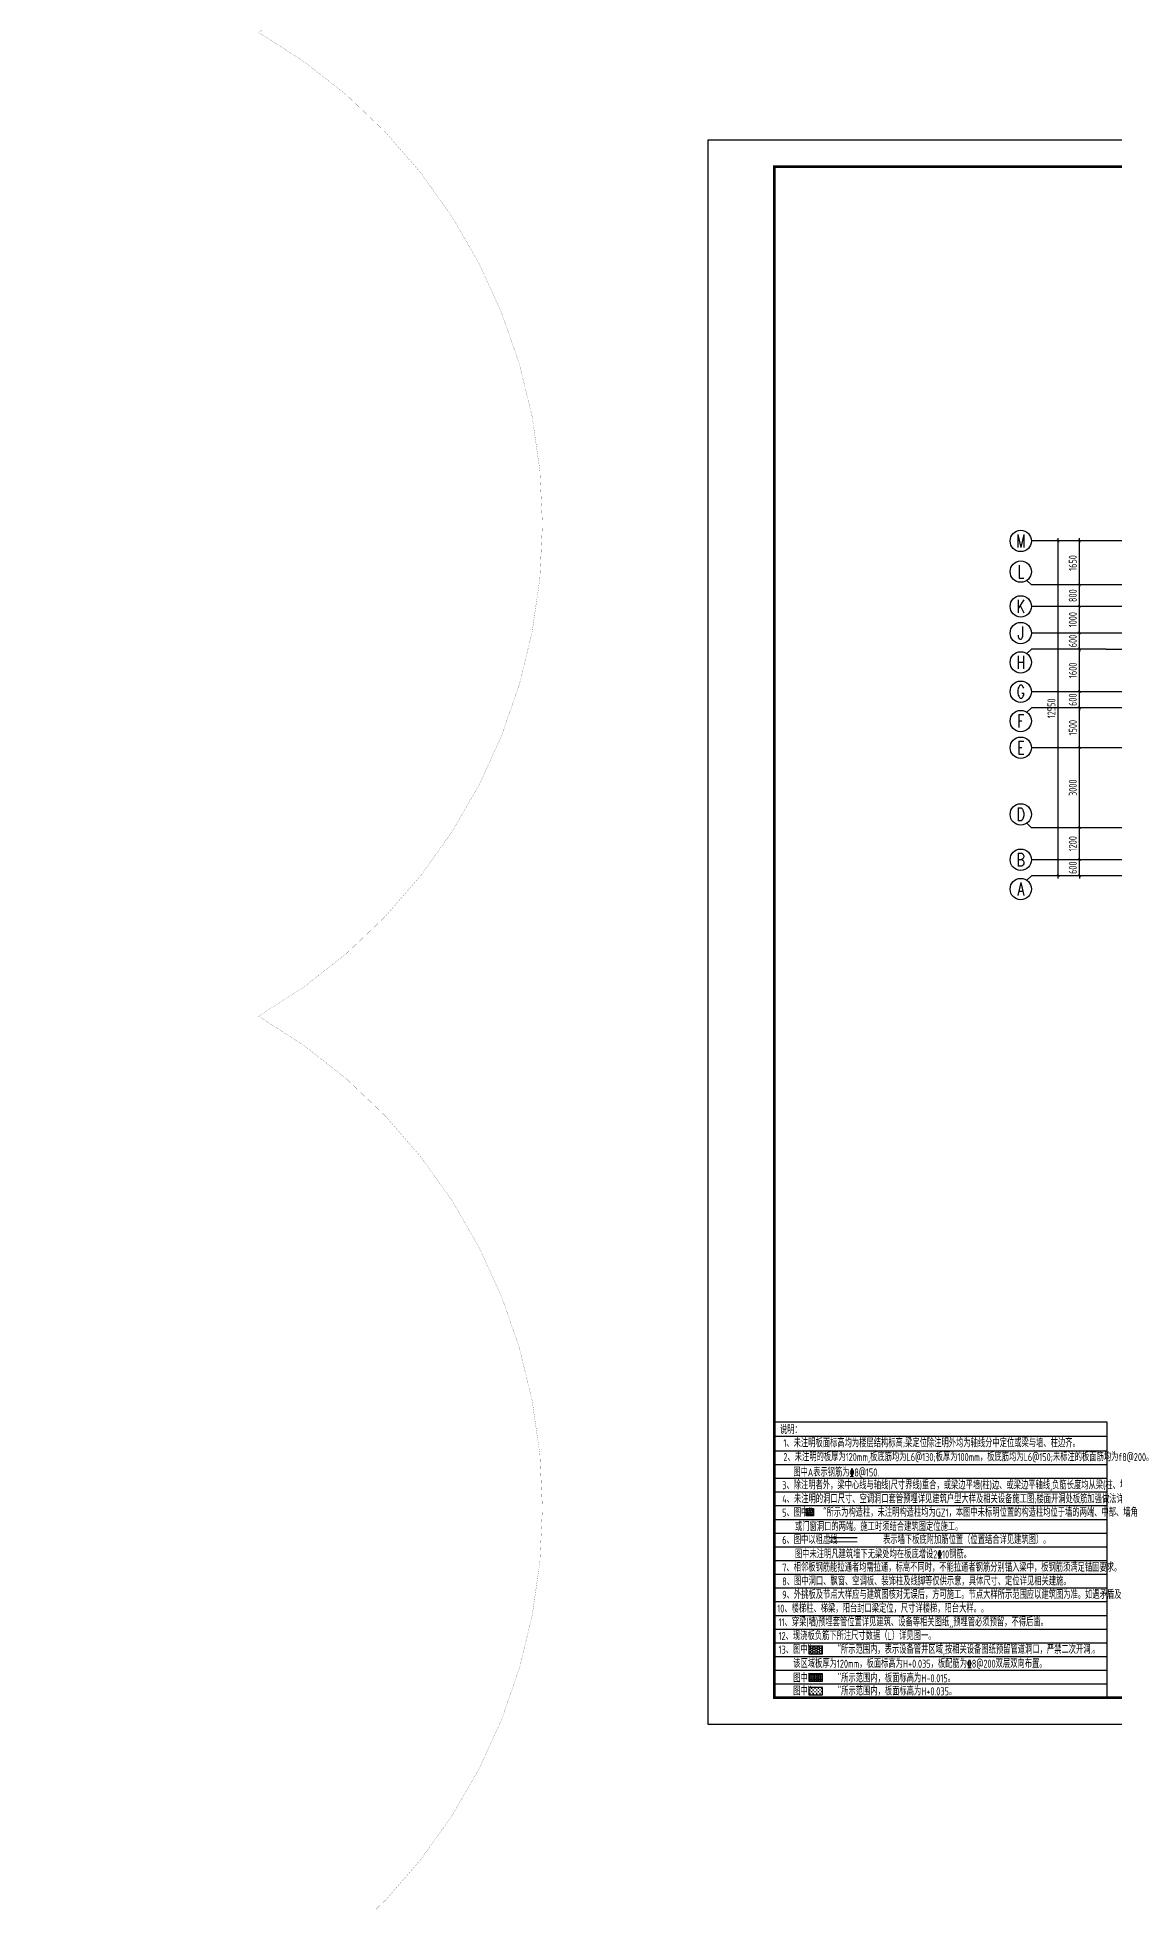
# Model space of a CAD drawing. Extents: x -461650 to 361314, y 245336 to 769729.
# Drawn here: x -52398 to -11996, y 393757 to 463769 of the extents above; entities that cross this region are included whole.
import ezdxf
from ezdxf.enums import TextEntityAlignment as Align

# ---------------------------------------------------------------- set-up
doc = ezdxf.new("R2010")
doc.units = 0
doc.header["$LTSCALE"] = 1000
doc.linetypes.add('DASH', pattern=[0.35, 0.25, -0.1])
doc.linetypes.add('DOTE', pattern=[2.42, 2, -0.2, 0.02, -0.2])
doc.layers.get('0').update_dxf_attribs({"linetype": 'CONTINUOUS'})
doc.layers.get('DEFPOINTS').update_dxf_attribs({"linetype": 'CONTINUOUS'})
for name, color, linetype in [('-TK', 7, 'CONTINUOUS'), ('A-AXIS', 1, 'CONTINUOUS'), ('A-DOTE', 10, 'DOTE'), ('AXIS_NUM', 7, 'CONTINUOUS'), ('S-B板填充', 251, 'CONTINUOUS'), ('S-Y一般标注', 3, 'CONTINUOUS'), ('S-文字', 7, 'CONTINUOUS'), ('S-板正筋', 2, 'CONTINUOUS'), ('S-构造柱', 212, 'CONTINUOUS'), ('S-表格线', 54, 'CONTINUOUS'), ('S-降板填充', 75, 'CONTINUOUS')]:
    doc.layers.add(name, color=color, linetype=linetype)
doc.layers.add('审图修改', color=2, linetype='CONTINUOUS', plot=False)
doc.styles.add('TSSD_Axis', font='complex.shx', dxfattribs={"width": 0.7, "bigfont": 'hztxt.shx'})
doc.styles.add('TSSD_DIMENSION', font='Tssdeng.shx', dxfattribs={"width": 0.7, "bigfont": 'tssdchn.shx'})
doc.styles.add('TSSD_REIN', font='tssdeng.shx', dxfattribs={"width": 0.7, "height": 300, "bigfont": 'tssdchn.shx'})
doc.dimstyles.new('TSSD_100_100', dxfattribs={"dimtxt": 300, "dimasz": 100, "dimexe": 100, "dimexo": 250, "dimgap": 100, "dimtad": 1, "dimdec": 0, "dimzin": 0, "dimdsep": 46, "dimtxsty": 'TSSD_DIMENSION', "dimblk": 'ARCHTICK', "dimcen": 0, "dimdle": 100, "dimclrt": 7, "dimadec": 0, "dimazin": 0, "dimtfac": 1, "dimtdec": 0, "dimtix": 1, "dimtmove": 2, "dimatfit": 3, "dimldrblk": 'ARCHTICK', "dimfxl": 0, "dimtolj": 1, "dimtzin": 0, "dimarcsym": 0})

# ---------------------------------------------------------------- blocks, each defined once
blk = doc.blocks.new('ts_axno')
at = {"color": 0, "linetype": 'ByBlock', "lineweight": -2}
blk.add_circle((0, 0), 0.5, dxfattribs=at)
at = {"color": 0, "linetype": 'ByBlock', "lineweight": -2, "style": 'TSSD_Axis', "width": 0.7}
blk.add_attdef('A', text='', height=0.6, dxfattribs=at).set_placement((0, 0), align=Align.MIDDLE_CENTER)
blk = doc.blocks.new('_ArchTick')
at = {"color": 0, "linetype": 'ByBlock', "const_width": 0.15}
blk.add_lwpolyline([(-0.5, -0.5), (0.5, 0.5)], dxfattribs=at)
blk = doc.blocks.new('*D312')
at = {"layer": 'DEFPOINTS', "color": 0}
for p in [(2600, 5200), (3600, 5200), (3600, 4600)]:
    blk.add_point(p, dxfattribs=at)
at = {"layer": 'S-Y一般标注', "color": 0, "lineweight": -2}
for p, q in [((3350, 5200), (2500, 5200)), ((2600, 5200), (2600, 5300)), ((2600, 4600), (2600, 5200)), ((3350, 4600), (2500, 4600)), ((2600, 4600), (2600, 4500))]:
    blk.add_line(p, q, dxfattribs=at)
at = {"layer": 'S-Y一般标注', "color": 0, "lineweight": -2, "xscale": 100, "yscale": 100, "zscale": 100}
for p, rotation in [((2600, 5200), 270), ((2600, 4600), 90)]:
    blk.add_blockref('_ArchTick', p, dxfattribs=dict(at, rotation=rotation))
at = {"layer": 'S-Y一般标注', "color": 7, "insert": (2350, 4900), "char_height": 300, "attachment_point": 5, "rotation": 90, "style": 'TSSD_DIMENSION'}
blk.add_mtext('\\A1;600', dxfattribs=at)
blk = doc.blocks.new('*D313')
at = {"layer": 'DEFPOINTS', "color": 0}
for p in [(2600, 10900), (3600, 10900), (3600, 9400)]:
    blk.add_point(p, dxfattribs=at)
at = {"layer": 'S-Y一般标注', "color": 0, "lineweight": -2}
for p, q in [((3350, 10900), (2500, 10900)), ((2600, 9300), (2600, 11000)), ((3350, 9400), (2500, 9400))]:
    blk.add_line(p, q, dxfattribs=at)
at = {"layer": 'S-Y一般标注', "color": 0, "lineweight": -2, "xscale": 100, "yscale": 100, "zscale": 100}
for p, rotation in [((2600, 10900), 90), ((2600, 9400), 270)]:
    blk.add_blockref('_ArchTick', p, dxfattribs=dict(at, rotation=rotation))
at = {"layer": 'S-Y一般标注', "color": 7, "insert": (2350, 10150), "char_height": 300, "attachment_point": 5, "rotation": 90, "style": 'TSSD_DIMENSION'}
blk.add_mtext('\\A1;1500', dxfattribs=at)
blk = doc.blocks.new('*D314')
at = {"layer": 'DEFPOINTS', "color": 0}
for p in [(2600, 11500), (3600, 11500), (3600, 10900)]:
    blk.add_point(p, dxfattribs=at)
at = {"layer": 'S-Y一般标注', "color": 0, "lineweight": -2}
for p, q in [((3350, 11500), (2500, 11500)), ((2600, 11500), (2600, 11600)), ((2600, 10900), (2600, 11500)), ((3350, 10900), (2500, 10900)), ((2600, 10900), (2600, 10800))]:
    blk.add_line(p, q, dxfattribs=at)
at = {"layer": 'S-Y一般标注', "color": 0, "lineweight": -2, "xscale": 100, "yscale": 100, "zscale": 100}
for p, rotation in [((2600, 11500), 270), ((2600, 10900), 90)]:
    blk.add_blockref('_ArchTick', p, dxfattribs=dict(at, rotation=rotation))
at = {"layer": 'S-Y一般标注', "color": 7, "insert": (2350, 11200), "char_height": 300, "attachment_point": 5, "rotation": 90, "style": 'TSSD_DIMENSION'}
blk.add_mtext('\\A1;600', dxfattribs=at)
blk = doc.blocks.new('*D315')
at = {"layer": 'DEFPOINTS', "color": 0}
for p in [(2600, 13100), (3600, 13100), (3600, 11500)]:
    blk.add_point(p, dxfattribs=at)
at = {"layer": 'S-Y一般标注', "color": 0, "lineweight": -2}
for p, q in [((3350, 13100), (2500, 13100)), ((2600, 11400), (2600, 13200)), ((3350, 11500), (2500, 11500))]:
    blk.add_line(p, q, dxfattribs=at)
at = {"layer": 'S-Y一般标注', "color": 0, "lineweight": -2, "xscale": 100, "yscale": 100, "zscale": 100}
for p, rotation in [((2600, 13100), 90), ((2600, 11500), 270)]:
    blk.add_blockref('_ArchTick', p, dxfattribs=dict(at, rotation=rotation))
at = {"layer": 'S-Y一般标注', "color": 7, "insert": (2350, 12300), "char_height": 300, "attachment_point": 5, "rotation": 90, "style": 'TSSD_DIMENSION'}
blk.add_mtext('\\A1;1600', dxfattribs=at)
blk = doc.blocks.new('*D316')
at = {"layer": 'DEFPOINTS', "color": 0}
for p in [(2600, 13700), (3600, 13700), (3600, 13100)]:
    blk.add_point(p, dxfattribs=at)
at = {"layer": 'S-Y一般标注', "color": 0, "lineweight": -2}
for p, q in [((3350, 13700), (2500, 13700)), ((2600, 13700), (2600, 13800)), ((2600, 13100), (2600, 13700)), ((3350, 13100), (2500, 13100)), ((2600, 13100), (2600, 13000))]:
    blk.add_line(p, q, dxfattribs=at)
at = {"layer": 'S-Y一般标注', "color": 0, "lineweight": -2, "xscale": 100, "yscale": 100, "zscale": 100}
for p, rotation in [((2600, 13700), 270), ((2600, 13100), 90)]:
    blk.add_blockref('_ArchTick', p, dxfattribs=dict(at, rotation=rotation))
at = {"layer": 'S-Y一般标注', "color": 7, "insert": (2350, 13400), "char_height": 300, "attachment_point": 5, "rotation": 90, "style": 'TSSD_DIMENSION'}
blk.add_mtext('\\A1;600', dxfattribs=at)
blk = doc.blocks.new('*D317')
at = {"layer": 'DEFPOINTS', "color": 0}
for p in [(2600, 14700), (3600, 14700), (3600, 13700)]:
    blk.add_point(p, dxfattribs=at)
at = {"layer": 'S-Y一般标注', "color": 0, "lineweight": -2}
for p, q in [((2600, 13600), (2600, 14800)), ((3350, 14700), (2500, 14700)), ((3350, 13700), (2500, 13700))]:
    blk.add_line(p, q, dxfattribs=at)
at = {"layer": 'S-Y一般标注', "color": 0, "lineweight": -2, "xscale": 100, "yscale": 100, "zscale": 100}
for p, rotation in [((2600, 14700), 90), ((2600, 13700), 270)]:
    blk.add_blockref('_ArchTick', p, dxfattribs=dict(at, rotation=rotation))
at = {"layer": 'S-Y一般标注', "color": 7, "insert": (2350, 14200), "char_height": 300, "attachment_point": 5, "rotation": 90, "style": 'TSSD_DIMENSION'}
blk.add_mtext('\\A1;1000', dxfattribs=at)
blk = doc.blocks.new('*D318')
at = {"layer": 'DEFPOINTS', "color": 0}
for p in [(1800, 17150), (3600, 17150), (3600, 4600)]:
    blk.add_point(p, dxfattribs=at)
at = {"layer": 'S-Y一般标注', "color": 0, "lineweight": -2}
for p, q in [((3350, 17150), (1700, 17150)), ((1800, 4500), (1800, 17250)), ((3350, 4600), (1700, 4600))]:
    blk.add_line(p, q, dxfattribs=at)
at = {"layer": 'S-Y一般标注', "color": 0, "lineweight": -2, "xscale": 100, "yscale": 100, "zscale": 100}
for p, rotation in [((1800, 17150), 90), ((1800, 4600), 270)]:
    blk.add_blockref('_ArchTick', p, dxfattribs=dict(at, rotation=rotation))
at = {"layer": 'S-Y一般标注', "color": 7, "insert": (1550, 10875), "char_height": 300, "attachment_point": 5, "rotation": 90, "style": 'TSSD_DIMENSION'}
blk.add_mtext('\\A1;12550', dxfattribs=at)
blk = doc.blocks.new('*D319')
at = {"layer": 'DEFPOINTS', "color": 0}
for p in [(2600, 15500), (3600, 15500), (3600, 14700)]:
    blk.add_point(p, dxfattribs=at)
at = {"layer": 'S-Y一般标注', "color": 0, "lineweight": -2}
for p, q in [((3350, 15500), (2500, 15500)), ((2600, 14600), (2600, 15600)), ((3350, 14700), (2500, 14700))]:
    blk.add_line(p, q, dxfattribs=at)
at = {"layer": 'S-Y一般标注', "color": 0, "lineweight": -2, "xscale": 100, "yscale": 100, "zscale": 100}
for p, rotation in [((2600, 15500), 90), ((2600, 14700), 270)]:
    blk.add_blockref('_ArchTick', p, dxfattribs=dict(at, rotation=rotation))
at = {"layer": 'S-Y一般标注', "color": 7, "insert": (2350, 15100), "char_height": 300, "attachment_point": 5, "rotation": 90, "style": 'TSSD_DIMENSION'}
blk.add_mtext('\\A1;800', dxfattribs=at)
blk = doc.blocks.new('*D320')
at = {"layer": 'DEFPOINTS', "color": 0}
for p in [(2600, 6400), (3600, 6400), (3600, 5200)]:
    blk.add_point(p, dxfattribs=at)
at = {"layer": 'S-Y一般标注', "color": 0, "lineweight": -2}
for p, q in [((3350, 6400), (2500, 6400)), ((2600, 5100), (2600, 6500)), ((3350, 5200), (2500, 5200))]:
    blk.add_line(p, q, dxfattribs=at)
at = {"layer": 'S-Y一般标注', "color": 0, "lineweight": -2, "xscale": 100, "yscale": 100, "zscale": 100}
for p, rotation in [((2600, 6400), 90), ((2600, 5200), 270)]:
    blk.add_blockref('_ArchTick', p, dxfattribs=dict(at, rotation=rotation))
at = {"layer": 'S-Y一般标注', "color": 7, "insert": (2350, 5800), "char_height": 300, "attachment_point": 5, "rotation": 90, "style": 'TSSD_DIMENSION'}
blk.add_mtext('\\A1;1200', dxfattribs=at)
blk = doc.blocks.new('*D321')
at = {"layer": 'DEFPOINTS', "color": 0}
for p in [(2600, 9400), (3600, 9400), (3600, 6400)]:
    blk.add_point(p, dxfattribs=at)
at = {"layer": 'S-Y一般标注', "color": 0, "lineweight": -2}
for p, q in [((3350, 9400), (2500, 9400)), ((2600, 6300), (2600, 9500)), ((3350, 6400), (2500, 6400))]:
    blk.add_line(p, q, dxfattribs=at)
at = {"layer": 'S-Y一般标注', "color": 0, "lineweight": -2, "xscale": 100, "yscale": 100, "zscale": 100}
for p, rotation in [((2600, 9400), 90), ((2600, 6400), 270)]:
    blk.add_blockref('_ArchTick', p, dxfattribs=dict(at, rotation=rotation))
at = {"layer": 'S-Y一般标注', "color": 7, "insert": (2350, 7900), "char_height": 300, "attachment_point": 5, "rotation": 90, "style": 'TSSD_DIMENSION'}
blk.add_mtext('\\A1;3000', dxfattribs=at)
blk = doc.blocks.new('*D350')
at = {"layer": 'DEFPOINTS', "color": 0}
for p in [(2600, 17150), (3600, 17150), (3600, 15500)]:
    blk.add_point(p, dxfattribs=at)
at = {"layer": 'S-Y一般标注', "color": 0, "lineweight": -2}
for p, q in [((3350, 17150), (2500, 17150)), ((2600, 15400), (2600, 17250)), ((3350, 15500), (2500, 15500))]:
    blk.add_line(p, q, dxfattribs=at)
at = {"layer": 'S-Y一般标注', "color": 0, "lineweight": -2, "xscale": 100, "yscale": 100, "zscale": 100}
for p, rotation in [((2600, 17150), 90), ((2600, 15500), 270)]:
    blk.add_blockref('_ArchTick', p, dxfattribs=dict(at, rotation=rotation))
at = {"layer": 'S-Y一般标注', "color": 7, "insert": (2350, 16325), "char_height": 300, "attachment_point": 5, "rotation": 90, "style": 'TSSD_DIMENSION'}
blk.add_mtext('\\A1;1650', dxfattribs=at)
blk = doc.blocks.new('A1')
blk.add_lwpolyline([(0, 59400), (0, 0), (84100, 0), (84100, 59400)], close=True)
at = {"const_width": 100}
blk.add_lwpolyline([(2500, 58400), (2500, 1000), (83100, 1000), (83100, 58400)], close=True, dxfattribs=at)
blk = doc.blocks.new('20210726.16395156')
at = {"layer": 'A-AXIS'}
for p, q in [((3600, 17150), (800, 17150)), ((800, 15500), (628.4, 15671.7)), ((3600, 15500), (800, 15500)), ((3600, 14700), (800, 14700)), ((3600, 13700), (800, 13700)), ((800, 13100.3), (628.4, 12928.7)), ((3600, 13100.3), (800, 13100.3)), ((3600, 11500), (800, 11500)), ((800, 10900), (628.4, 10728.4)), ((3600, 10900), (800, 10900)), ((3600, 9400), (800, 9400)), ((800, 6400), (628.4, 6571.7)), ((3600, 6400), (800, 6400)), ((3600, 5200), (800, 5200)), ((800, 4600), (628.4, 4428.4)), ((3600, 4600), (800, 4600))]:
    blk.add_line(p, q, dxfattribs=at)
at = {"layer": 'A-DOTE'}
for p, q in [((55600, 17150), (3600, 17150)), ((55600, 15500), (3600, 15500)), ((55600, 14700), (3600, 14700)), ((55600, 13700), (3600, 13700)), ((3600, 13100.3), (55600, 13100.3)), ((55600, 11500), (3600, 11500)), ((55600, 10900), (3600, 10900)), ((55600, 9400), (3600, 9400)), ((55600, 6400), (3600, 6400)), ((55600, 5200), (3600, 5200)), ((55600, 4600), (3600, 4600))]:
    blk.add_line(p, q, dxfattribs=at)
at = {"layer": 'A-AXIS'}
ref = blk.add_blockref('ts_axno', (400, 17150), dxfattribs=dict(at, xscale=800, yscale=800, zscale=800))
ref.add_attrib('G', 'M', dxfattribs={"layer": 'AXIS_NUM', "height": 480, "style": 'TSSD_Axis', "width": 0.7}).set_placement((400, 17150), align=Align.MIDDLE_CENTER)
ref = blk.add_blockref('ts_axno', (400, 16000), dxfattribs=dict(at, xscale=800, yscale=800, zscale=800))
ref.add_attrib('G', 'L', dxfattribs={"layer": 'AXIS_NUM', "height": 480, "style": 'TSSD_Axis', "width": 0.7}).set_placement((400, 16000), align=Align.MIDDLE_CENTER)
ref = blk.add_blockref('ts_axno', (400, 14700), dxfattribs=dict(at, xscale=800, yscale=800, zscale=800))
ref.add_attrib('G', 'K', dxfattribs={"layer": 'AXIS_NUM', "height": 480, "style": 'TSSD_Axis', "width": 0.7}).set_placement((400, 14700), align=Align.MIDDLE_CENTER)
ref = blk.add_blockref('ts_axno', (400, 13700), dxfattribs=dict(at, xscale=800, yscale=800, zscale=800))
ref.add_attrib('G', 'J', dxfattribs={"layer": 'AXIS_NUM', "height": 480, "style": 'TSSD_Axis', "width": 0.7}).set_placement((400, 13700), align=Align.MIDDLE_CENTER)
ref = blk.add_blockref('ts_axno', (400, 12600.3), dxfattribs=dict(at, xscale=800, yscale=800, zscale=800))
ref.add_attrib('C', 'H', dxfattribs={"layer": 'AXIS_NUM', "height": 480, "style": 'TSSD_Axis', "width": 0.7}).set_placement((400, 12600.3), align=Align.MIDDLE_CENTER)
ref = blk.add_blockref('ts_axno', (400, 11500), dxfattribs=dict(at, xscale=800, yscale=800, zscale=800))
ref.add_attrib('D', 'G', dxfattribs={"layer": 'AXIS_NUM', "height": 480, "style": 'TSSD_Axis', "width": 0.7}).set_placement((400, 11500), align=Align.MIDDLE_CENTER)
ref = blk.add_blockref('ts_axno', (400, 10400), dxfattribs=dict(at, xscale=800, yscale=800, zscale=800))
ref.add_attrib('C', 'F', dxfattribs={"layer": 'AXIS_NUM', "height": 480, "style": 'TSSD_Axis', "width": 0.7}).set_placement((400, 10400), align=Align.MIDDLE_CENTER)
ref = blk.add_blockref('ts_axno', (400, 9400), dxfattribs=dict(at, xscale=800, yscale=800, zscale=800))
ref.add_attrib('B', 'E', dxfattribs={"layer": 'AXIS_NUM', "height": 480, "style": 'TSSD_Axis', "width": 0.7}).set_placement((400, 9400), align=Align.MIDDLE_CENTER)
ref = blk.add_blockref('ts_axno', (400, 6900), dxfattribs=dict(at, xscale=800, yscale=800, zscale=800, rotation=180))
ref.add_attrib('C', 'D', dxfattribs={"layer": 'AXIS_NUM', "height": 480, "style": 'TSSD_Axis', "width": 0.7}).set_placement((400, 6900), align=Align.MIDDLE_CENTER)
ref = blk.add_blockref('ts_axno', (400, 5200), dxfattribs=dict(at, xscale=800, yscale=800, zscale=800))
ref.add_attrib('A', 'B', dxfattribs={"layer": 'AXIS_NUM', "height": 480, "style": 'TSSD_Axis', "width": 0.7}).set_placement((400, 5200), align=Align.MIDDLE_CENTER)
ref = blk.add_blockref('ts_axno', (400, 4100), dxfattribs=dict(at, xscale=800, yscale=800, zscale=800))
ref.add_attrib('F', 'A', dxfattribs={"layer": 'AXIS_NUM', "height": 480, "style": 'TSSD_Axis', "width": 0.7}).set_placement((400, 4100), align=Align.MIDDLE_CENTER)
at = {"layer": 'S-Y一般标注'}
for base, p1, p2, picture, middle in [((1800, 17150), (3600, 4600), (3600, 17150), '*D318', (1550, 10875)), ((2600, 17150), (3600, 15500), (3600, 17150), '*D350', (2350, 16325)), ((2600, 15500), (3600, 14700), (3600, 15500), '*D319', (2350, 15100)), ((2600, 14700), (3600, 13700), (3600, 14700), '*D317', (2350, 14200)), ((2600, 13700), (3600, 13100.3), (3600, 13700), '*D316', (2350, 13400.2)), ((2600, 13100.3), (3600, 11500), (3600, 13100.3), '*D315', (2350, 12300.2)), ((2600, 11500), (3600, 10900), (3600, 11500), '*D314', (2350, 11200)), ((2600, 10900), (3600, 9400), (3600, 10900), '*D313', (2350, 10150)), ((2600, 9400), (3600, 6400), (3600, 9400), '*D321', (2350, 7900)), ((2600, 6400), (3600, 5200), (3600, 6400), '*D320', (2350, 5800)), ((2600, 5200), (3600, 4600), (3600, 5200), '*D312', (2350, 4900))]:
    dim = blk.add_linear_dim(base=base, p1=p1, p2=p2, angle=90, dimstyle='TSSD_100_100', dxfattribs=at)
    dim.commit()
    dim.dimension.update_dxf_attribs({"geometry": picture, "text_midpoint": middle})

msp = doc.modelspace()

# ---------------------------------------------------------------- hatches: boundary and pattern name
at = {"layer": 'S-B板填充'}
h = msp.add_hatch(dxfattribs=at)
h.set_pattern_fill('ANGLE', color=252, scale=10, style=0)
h.set_pattern_definition([(0, (61840.76, 206543.58), (0, 69.85), [50.8, -19.05]), (90, (61840.76, 206543.58), (-69.85, 4e-15), [50.8, -19.05])])
h.paths.add_polyline_path([(-23470.08, 402135.23), (-22958.98, 402135.23), (-22958.98, 402414.01), (-23470.08, 402414.01)])
h = msp.add_hatch(dxfattribs=at)
h.set_pattern_fill('CROSS', color=252, scale=10, style=0)
h.set_pattern_definition([(0, (61840.76, 206543.58), (63.5, 63.5), [31.75, -95.25]), (90, (61856.64, 206527.7), (-63.5, 63.5), [31.75, -95.25])])
h.paths.add_polyline_path([(-23470.08, 401620.94), (-22958.98, 401620.94), (-22958.98, 401899.73), (-23470.08, 401899.73)])
at = {"layer": 'S-构造柱'}
h = msp.add_hatch(dxfattribs=at)
h.set_pattern_fill('ARMORED', color=256, scale=12.857143, style=0)
h.set_pattern_definition([(50, (-1876834.15, 276983.42), (92.2191663, -8.0681316), [9.642857, -106.0714286]), (355, (-1876834.15, 276983.42), (-17.839457, 96.710417), [7.7142857, -84.857143]), (100.4514, (-1876826.47, 276982.75), (74.3797776, 88.642227), [8.1951673, -90.146843]), (46.1842, (-1876834.15, 277009.14), (137.216706, -21.281016), [14.464286, -159.107143]), (96.6356, (-1876822.72, 277007.36), (120.170919, 125.243726), [12.292751, -135.220243]), (351.1842, (-1876834.15, 277009.14), (120.170822, 125.24382), [11.571429, -127.285714]), (21, (-1876821.295, 277002.71), (76.7451924, -51.765286), [9.642857, -106.0714286]), (326, (-1876821.295, 277002.71), (31.2834, 93.233577), [7.7142857, -84.857143]), (71.4514, (-1876814.9, 276998.39), (108.0286237, 41.4682067), [8.1951673, -90.146843]), (37.5, (-1876834.152, 276983.42), (1.56340997, 42.80063835), [0, -83.8285714, 0, -86.1428571, 0, -85.1785714]), (7.5, (-1876834.15, 276983.42), (33.8232262, 50.7100772), [0, -49.1142857, 0, -81.9, 0, -32.4642857]), (327.5, (-1876862.824, 276983.42), (68.6343132, -2.8999121), [0, -32.1428571, 0, -100.2857143, 0, -133.0714286]), (317.5, (-1876875.68, 276983.42), (74.981079, 12.8706406), [0, -41.7857143, 0, -66.6, 0, -94.5]), (45, (-1876834.15, 276983.42), (-45.4568645, 45.4568645), [])])
h.paths.add_polyline_path([(-23565.57, 408605.95), (-23291.28, 408605.95), (-23291.28, 408331.67), (-23565.57, 408331.67)])
at = {"layer": 'S-降板填充', "linetype": 'ByBlock'}
h = msp.add_hatch(dxfattribs=at)
h.set_pattern_fill('HONEY', color=8, scale=17.142857, style=0)
h.set_pattern_definition([(0, (-2836055.174, 335453.53), (81.6428571, 47.1365143), [54.4285714, -108.8571429]), (120, (-2836055.174, 335453.53), (-81.6428474, 47.1365312), [54.4285714, -108.8571429]), (60, (-2836055.174, 335453.53), (9.75e-06, 94.2730455), [-108.8571429, 54.4285714])])
h.paths.add_polyline_path([(-23470.08, 403163.8), (-22958.98, 403163.8), (-22958.98, 403442.58), (-23470.08, 403442.58)])

# ---------------------------------------------------------------- linework, layer by layer
at = {"layer": 'S-板正筋', "linetype": 'DASH', "const_width": 42.86}
for points in [[(-22714.02, 407517.68), (-22714.02, 407517.68), (-21643.51, 407517.7), (-21643.51, 407517.7)], [(-22714.02, 407359.63), (-22714.02, 407359.63), (-21643.51, 407359.64), (-21643.51, 407359.64)]]:
    msp.add_lwpolyline(points, dxfattribs=at)
at = {"layer": 'S-构造柱'}
msp.add_lwpolyline([(-23565.57, 408605.95), (-23291.28, 408605.95), (-23291.28, 408331.67), (-23565.57, 408331.67), (-23565.57, 408605.95)], dxfattribs=at)
at = {"layer": 'S-表格线'}
for p, q in [((-24758.09, 401518.16), (-24758.09, 411843.39)), ((-12276.61, 411843.39), (-24758.09, 411843.39)), ((-12276.61, 401518.16), (-12276.61, 411843.39)), ((-12276.61, 411309.35), (-24758.09, 411309.35)), ((-24758.09, 402526.98), (-24758.09, 411309.35)), ((-24758.09, 410775.31), (-12276.61, 410775.31)), ((-24758.09, 410261.02), (-12276.61, 410261.02)), ((-24758.09, 409746.73), (-12276.61, 409746.73)), ((-24758.09, 409746.73), (-12276.61, 409746.73)), ((-24758.09, 409232.45), (-12276.61, 409232.45)), ((-24758.09, 408718.16), (-12276.61, 408718.16)), ((-24758.09, 408203.88), (-12276.61, 408203.88)), ((-24758.09, 407689.59), (-12276.61, 407689.59)), ((-24758.09, 407175.31), (-12276.61, 407175.31)), ((-24758.09, 406661.02), (-12276.61, 406661.02)), ((-24758.09, 406146.73), (-12276.61, 406146.73)), ((-24758.09, 405632.45), (-12276.61, 405632.45)), ((-24758.09, 405118.16), (-12276.61, 405118.16)), ((-24758.09, 404603.88), (-12276.61, 404603.88)), ((-24758.09, 404089.59), (-12276.61, 404089.59)), ((-24758.09, 403575.31), (-12276.61, 403575.31)), ((-24758.09, 403061.02), (-12276.61, 403061.02)), ((-24758.09, 402546.73), (-12276.61, 402546.73)), ((-24758.09, 402032.45), (-12276.61, 402032.45)), ((-24758.09, 402032.45), (-12276.61, 402032.45)), ((-24758.09, 401518.16), (-12276.61, 401518.16))]:
    msp.add_line(p, q, dxfattribs=at)
at = {"layer": 'S-降板填充'}
for points in [[(-23470.08, 403163.8), (-22958.98, 403163.8), (-22958.98, 403442.58), (-23470.08, 403442.58)], [(-23470.08, 402135.23), (-22958.98, 402135.23), (-22958.98, 402414.01), (-23470.08, 402414.01)], [(-23470.08, 401620.94), (-22958.98, 401620.94), (-22958.98, 401899.73), (-23470.08, 401899.73)]]:
    msp.add_lwpolyline(points, close=True, dxfattribs=at)
at = {"layer": '审图修改', "const_width": 5}
msp.add_lwpolyline([(-44105.17, 537737.99, -0.57735027), (-44105.17, 500848.12, -0.57735027), (-44105.17, 463958.24, -0.57735027), (-44105.17, 427068.37, -0.57735027), (-44105.17, 390178.5, -0.57735027), (-44105.17, 353288.63, -0.57735027), (-80995.04, 353288.63, -0.57735027), (-117884.91, 353288.63, -0.57735027), (-154774.78, 353288.63, -0.57735027), (-191664.66, 353288.63, -0.57735027), (-228554.53, 353288.63, -0.57735027), (-228554.53, 390178.5, -0.57735027), (-228554.53, 427068.37, -0.57735027), (-228554.53, 463958.24, -0.57735027), (-228554.53, 500848.12, -0.57735027), (-228554.53, 537737.99, -0.57735027)], format="xyb", dxfattribs=at)

# ---------------------------------------------------------------- block references
at = {"layer": '-TK'}
msp.add_blockref('A1', (-27258.09, 400518.16), dxfattribs=at)
at = {"layer": 'A-DOTE'}
msp.add_blockref('20210726.16395156', (-15915.8, 427735.23), dxfattribs=at)

# ---------------------------------------------------------------- texts
at = {"layer": 'S-文字', "style": 'TSSD_REIN', "width": 0.7}
for s, p in [('说明：', (-24550.24, 411406.1)), ('1、未注明板面标高均为楼层结构标高;梁定位除注明外均为轴线分中定位或梁与墙、柱边齐。', (-24419.85, 410909.85)), ('3、除注明者外，梁中心线与轴线(尺寸界线)重合，或梁边平墙(柱)边、或梁边平轴线,负筋长度均从梁(柱、墙)边起算。', (-24463.04, 409332.63)), ('4、未注明的洞口尺寸、空调洞口套管预埋详见建筑户型大样及相关设备施工图;楼面开洞处板筋加强做法详见结构设计总说明。', (-24463.04, 408812.63)), ('5、图中"   "所示为构造柱，未注明构造柱均为GZ1，本图中未标明位置的构造柱均位于墙的两端、中部、墙角', (-24463.04, 408306.37)), ('6、图中以粗虚线            表示墙下板底附加筋位置（位置结合详见建筑图）。', (-24463.04, 407281.78)), ('或门窗洞口的两端。施工时须结合建筑图定位施工。', (-23986.6, 407771.39)), ('图中未注明凡建筑墙下无梁处均在板底增设2%%13210钢筋。', (-23986.6, 406742.82)), ('7、相邻板钢筋能拉通者均需拉通，标高不同时，不能拉通者钢筋分别锚入梁中，板钢筋须满足锚固要求。', (-24463.04, 406242.49)), ('9、外挑板及节点大样应与建筑图核对无误后，方可施工。节点大样所示范围应以建筑图为准。如遇矛盾及时与设计单位联系解决。', (-24463.04, 405225.74)), ('8、图中洞口、飘窗、空调板、装饰柱及线脚等仅供示意，具体尺寸、定位详见相关建施。', (-24463.04, 405728.2)), ('10、楼梯柱、梯梁，阳台封口梁定位，尺寸详楼梯，阳台大样。。', (-24647.27, 404706.9)), ('11、穿梁(墙)预埋套管位置详见建筑、设备等相关图纸,,预埋管必须预留，不得后凿。', (-24599.78, 404196.59)), ('12、现浇板负筋下所注尺寸数据（L）详见图一。', (-24599.78, 403682.3)), ('13、图中"       "所示范围内，表示设备管井区域,按相关设备图纸预留管道洞口，严禁二次开洞.。', (-24599.78, 403168.02)), ('图中"       "所示范围内，板面标高为H-0.015。', (-24051.67, 402095.5)), ('图中"       "所示范围内，板面标高为H+0.035。', (-24051.67, 401605.76))]:
    msp.add_text(s, height=300, dxfattribs=at).set_placement(p)
at = {"layer": 'S-文字', "color": 1, "style": 'TSSD_REIN', "width": 0.7}
for s, p in [('2、未注明的板厚为120mm,板底筋均为L6@130;板厚为100mm，板底筋均为L6@150;未标注的板面筋均为f8@200。', (-24419.85, 410388.04)), ('图中A表示钢筋为%%1328@150.', (-24050.7, 409812.85)), ('该区域板厚为120mm，板面标高为H+0.035，板配筋为%%1328@200双层双向布置。', (-24051.67, 402640.26))]:
    msp.add_text(s, height=300, dxfattribs=at).set_placement(p)

doc.saveas('drawing.dxf')
